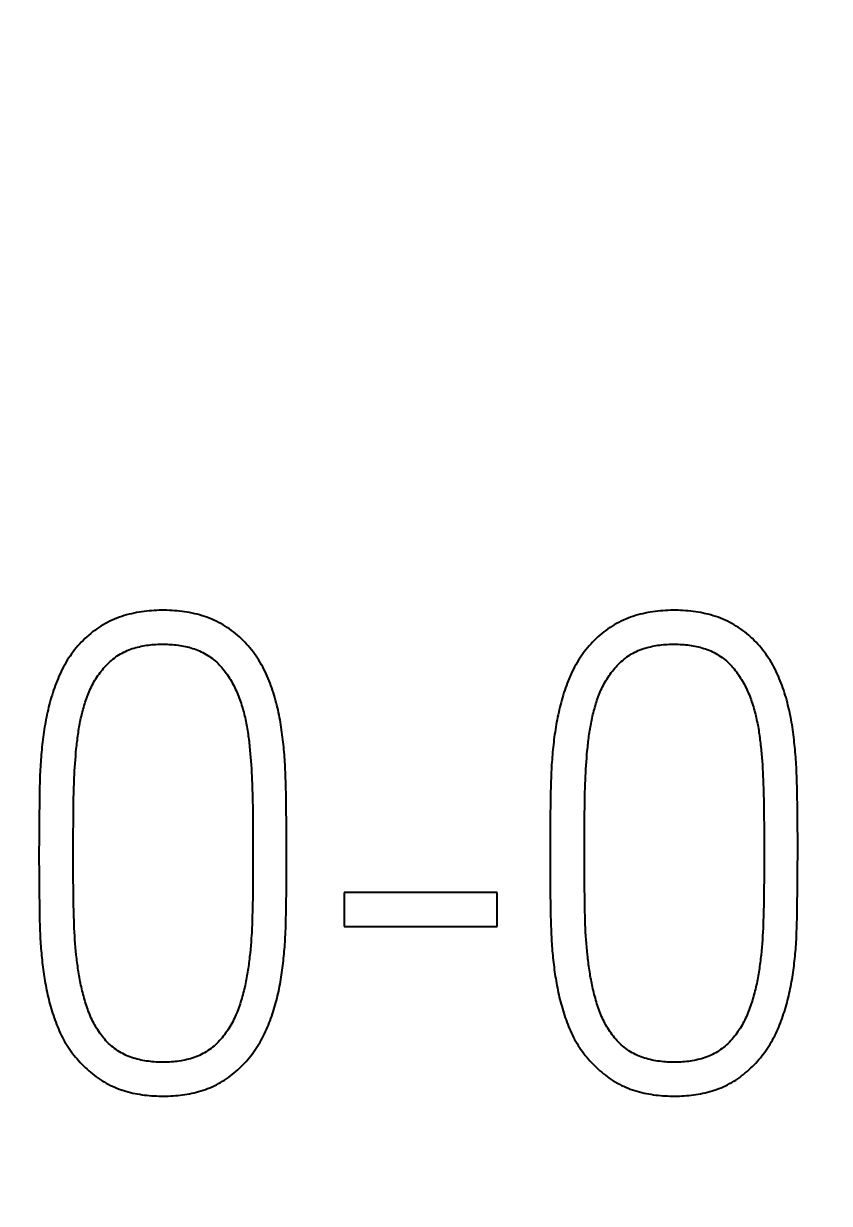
# Model space of a CAD drawing. Extents: x 0 to 420, y 0 to 297.
# Drawn here: x 139.579 to 142.266, y 174.192 to 178.126 of the extents above; entities that cross this region are included whole.
import ezdxf
from ezdxf.enums import TextEntityAlignment as Align

# ---------------------------------------------------------------- set-up
doc = ezdxf.new("R2010")
doc.units = 0
doc.header["$LTSCALE"] = 23.1
doc.layers.add('10100_DIM_FRONT', color=7, linetype='CONTINUOUS')
doc.layers.add('10500_FRONT_LABELING', color=7, linetype='CONTINUOUS')
doc.dimstyles.get("Standard").update_dxf_attribs({"dimtxt": 2.5, "dimasz": 2.5, "dimexe": 1.25, "dimexo": 0.625, "dimtad": 1, "dimcen": 2.5, "dimazin": 3, "dimtfac": 1, "dimtmove": 0, "dimatfit": 3})

# ---------------------------------------------------------------- blocks, each defined once
blk = doc.blocks.new('*D0')
at = {"layer": '10100_DIM_FRONT', "linetype": 'CONTINUOUS'}
for p, q in [((147.4005, 192.5601), (147.4005, 130.0621)), ((103.9005, 151.5111), (103.9005, 130.0621)), ((103.9005, 132.0621), (125.6505, 132.0621)), ((147.4005, 132.0621), (125.6505, 132.0621))]:
    blk.add_line(p, q, dxfattribs=at)
for points in [[(107.4005, 132.5621), (103.9005, 132.0621), (107.4005, 131.5621)], [(143.9005, 131.5621), (147.4005, 132.0621), (143.9005, 132.5621)]]:
    blk.add_solid(points, dxfattribs=at)
blk.add_text('43,5', height=3.5, dxfattribs=at).set_placement((121.6172, 132.9371), (131.3672, 132.9371), align=Align.FIT)
blk = doc.blocks.new('*D1')
at = {"layer": '10100_DIM_FRONT', "linetype": 'CONTINUOUS'}
for p, q in [((111.900486, 192.560113), (111.900486, 137.865388)), ((147.400486, 192.560113), (147.400486, 137.865388)), ((111.900486, 139.865388), (129.650486, 139.865388)), ((147.400486, 139.865388), (129.650486, 139.865388))]:
    blk.add_line(p, q, dxfattribs=at)
for points in [[(115.400486, 140.365388), (111.900486, 139.865388), (115.400486, 139.365388)], [(143.900486, 139.365388), (147.400486, 139.865388), (143.900486, 140.365388)]]:
    blk.add_solid(points, dxfattribs=at)
blk.add_text('35,5', height=3.5, dxfattribs=at).set_placement((125.819828, 140.740388), (135.319828, 140.740388), align=Align.FIT)

msp = doc.modelspace()

# ---------------------------------------------------------------- linework, layer by layer
at = {"layer": '10500_FRONT_LABELING', "color": 7, "linetype": 'CONTINUOUS'}
for p, q in [((139.7518, 175.6712), (139.7528, 175.6834)), ((139.7528, 175.6834), (139.7538, 175.6956)), ((140.3329, 175.7153), (140.3341, 175.7031)), ((140.3341, 175.7031), (140.3352, 175.6908)), ((140.3352, 175.6908), (140.3362, 175.6786)), ((141.4568, 175.6773), (141.4578, 175.6895)), ((141.4578, 175.6895), (141.4589, 175.7017)), ((142.0374, 175.7153), (142.0386, 175.7031)), ((142.0386, 175.7031), (142.0397, 175.6908)), ((142.0397, 175.6908), (142.0408, 175.6786)), ((139.7493, 175.6345), (139.7501, 175.6467)), ((139.7501, 175.6467), (139.7509, 175.6589)), ((139.7509, 175.6589), (139.7518, 175.6712)), ((140.3362, 175.6786), (140.3372, 175.6664)), ((140.3372, 175.6664), (140.3381, 175.6541)), ((140.3381, 175.6541), (140.3389, 175.6419)), ((141.4542, 175.6406), (141.455, 175.6528)), ((141.455, 175.6528), (141.4558, 175.665)), ((141.4558, 175.665), (141.4568, 175.6773)), ((142.0408, 175.6786), (142.0417, 175.6664)), ((142.0417, 175.6664), (142.0426, 175.6541)), ((142.0426, 175.6541), (142.0434, 175.6419)), ((139.7481, 175.61), (139.7487, 175.6222)), ((139.7487, 175.6222), (139.7493, 175.6345)), ((140.3389, 175.6419), (140.3396, 175.6296)), ((140.3396, 175.6296), (140.3402, 175.6173)), ((140.3402, 175.6173), (140.3407, 175.605)), ((140.3407, 175.605), (140.3411, 175.5927)), ((140.4529, 175.6136), (140.4523, 175.6303)), ((140.4535, 175.5969), (140.4529, 175.6136)), ((141.4519, 175.5916), (141.4524, 175.6039)), ((141.4524, 175.6039), (141.4529, 175.6161)), ((141.4529, 175.6161), (141.4535, 175.6284)), ((141.4535, 175.6284), (141.4542, 175.6406)), ((142.0434, 175.6419), (142.0441, 175.6296)), ((142.0441, 175.6296), (142.0447, 175.6173)), ((142.0447, 175.6173), (142.0452, 175.605)), ((142.0452, 175.605), (142.0457, 175.5927)), ((142.1575, 175.6136), (142.1568, 175.6303)), ((142.158, 175.5969), (142.1575, 175.6136)), ((139.6325, 175.5804), (139.6321, 175.5637)), ((139.6329, 175.5972), (139.6325, 175.5804)), ((139.7465, 175.561), (139.747, 175.5794)), ((139.747, 175.5794), (139.7474, 175.5916)), ((140.3411, 175.5927), (140.3417, 175.5743)), ((140.3417, 175.5743), (140.3422, 175.5558)), ((140.4539, 175.5802), (140.4535, 175.5969)), ((140.4544, 175.5552), (140.4539, 175.5802)), ((141.337, 175.5804), (141.3366, 175.5637)), ((141.3374, 175.5972), (141.337, 175.5804)), ((141.4511, 175.561), (141.4516, 175.5794)), ((141.4516, 175.5794), (141.4519, 175.5916)), ((142.0457, 175.5927), (142.0462, 175.5743)), ((142.0462, 175.5743), (142.0467, 175.5558)), ((142.1584, 175.5802), (142.158, 175.5969)), ((142.1589, 175.5552), (142.1584, 175.5802)), ((139.6317, 175.5386), (139.6309, 175.4716)), ((139.6321, 175.5637), (139.6317, 175.5386)), ((139.7457, 175.5182), (139.7461, 175.5427)), ((139.7461, 175.5427), (139.7465, 175.561)), ((140.3422, 175.5558), (140.3426, 175.5373)), ((140.3426, 175.5373), (140.343, 175.5127)), ((140.455, 175.5133), (140.4544, 175.5552)), ((141.3362, 175.5386), (141.3355, 175.4716)), ((141.3366, 175.5637), (141.3362, 175.5386)), ((141.4502, 175.5182), (141.4507, 175.5427)), ((141.4507, 175.5427), (141.4511, 175.561)), ((142.0467, 175.5558), (142.0471, 175.5373)), ((142.0471, 175.5373), (142.0475, 175.5127)), ((142.1595, 175.5133), (142.1589, 175.5552)), ((139.745, 175.4569), (139.7453, 175.4875)), ((139.7453, 175.4875), (139.7457, 175.5182)), ((140.343, 175.5127), (140.3434, 175.4819)), ((140.4556, 175.4548), (140.455, 175.5133)), ((141.4495, 175.4569), (141.4498, 175.4875)), ((141.4498, 175.4875), (141.4502, 175.5182)), ((142.0475, 175.5127), (142.0479, 175.4819)), ((142.1601, 175.4548), (142.1595, 175.5133)), ((139.6309, 175.4716), (139.6306, 175.4214)), ((139.7448, 175.4324), (139.745, 175.4569)), ((140.3434, 175.4819), (140.3437, 175.4511)), ((140.3437, 175.4511), (140.3439, 175.4265)), ((140.4558, 175.4046), (140.4556, 175.4548)), ((141.3355, 175.4716), (141.3351, 175.4214)), ((141.4493, 175.4324), (141.4495, 175.4569)), ((142.0479, 175.4819), (142.0482, 175.4511)), ((142.0482, 175.4511), (142.0484, 175.4265)), ((142.1604, 175.4046), (142.1601, 175.4548)), ((139.6306, 175.4214), (139.6305, 175.3467)), ((139.7446, 175.4017), (139.7448, 175.4324)), ((140.3439, 175.4265), (140.344, 175.3957)), ((141.3351, 175.4214), (141.335, 175.3467)), ((141.4491, 175.4017), (141.4493, 175.4324)), ((142.0484, 175.4265), (142.0485, 175.3957)), ((139.7446, 175.3711), (139.7446, 175.4017)), ((139.7446, 175.3211), (139.7446, 175.3711)), ((140.344, 175.3957), (140.3441, 175.3467)), ((140.4559, 175.3711), (140.4558, 175.4046)), ((140.4558, 175.2995), (140.4559, 175.3711)), ((141.4491, 175.3711), (141.4491, 175.4017)), ((141.4491, 175.3211), (141.4491, 175.3711)), ((142.0485, 175.3957), (142.0486, 175.3467)), ((142.1603, 175.2995), (142.1604, 175.3711)), ((142.1604, 175.3711), (142.1604, 175.4046)), ((139.6305, 175.3467), (139.6306, 175.292)), ((140.3441, 175.3467), (140.344, 175.3211)), ((141.335, 175.3467), (141.3351, 175.292)), ((142.0486, 175.3467), (142.0485, 175.3211)), ((139.6306, 175.292), (139.631, 175.2373)), ((139.7447, 175.2955), (139.7446, 175.3211)), ((139.7449, 175.2698), (139.7447, 175.2955)), ((140.3439, 175.2954), (140.3437, 175.2698)), ((140.344, 175.3211), (140.3439, 175.2954)), ((140.4554, 175.2445), (140.4558, 175.2995)), ((141.3351, 175.292), (141.3355, 175.2373)), ((141.4492, 175.2955), (141.4491, 175.3211)), ((141.4494, 175.2698), (141.4492, 175.2955)), ((142.0484, 175.2954), (142.0482, 175.2698)), ((142.0485, 175.3211), (142.0484, 175.2954)), ((142.1599, 175.2445), (142.1603, 175.2995)), ((139.7452, 175.2442), (139.7449, 175.2698)), ((140.3437, 175.2698), (140.3435, 175.2442)), ((141.4497, 175.2442), (141.4494, 175.2698)), ((142.0482, 175.2698), (142.048, 175.2442)), ((139.631, 175.2373), (139.6318, 175.1748)), ((139.7456, 175.2122), (139.7452, 175.2442)), ((139.746, 175.1866), (139.7456, 175.2122)), ((140.343, 175.2121), (140.3426, 175.1865)), ((140.3435, 175.2442), (140.343, 175.2121)), ((140.4547, 175.1817), (140.4554, 175.2445)), ((140.6483, 175.2291), (140.6483, 175.1159)), ((141.1583, 175.2291), (140.6483, 175.2291)), ((141.1583, 175.1159), (141.1583, 175.2291)), ((141.3355, 175.2373), (141.3363, 175.1748)), ((141.4501, 175.2122), (141.4497, 175.2442)), ((141.4505, 175.1866), (141.4501, 175.2122)), ((142.0475, 175.2121), (142.0471, 175.1865)), ((142.048, 175.2442), (142.0475, 175.2121)), ((142.1592, 175.1817), (142.1599, 175.2445)), ((139.6318, 175.1748), (139.6322, 175.1514)), ((139.7464, 175.1674), (139.746, 175.1866)), ((140.3426, 175.1865), (140.3422, 175.1673)), ((140.4543, 175.1581), (140.4547, 175.1817)), ((141.3363, 175.1748), (141.3367, 175.1514)), ((141.4509, 175.1674), (141.4505, 175.1866)), ((142.0471, 175.1865), (142.0467, 175.1673)), ((142.1588, 175.1581), (142.1592, 175.1817)), ((139.6322, 175.1514), (139.6325, 175.1358)), ((139.6325, 175.1358), (139.633, 175.1202)), ((139.7469, 175.1482), (139.7464, 175.1674)), ((139.7473, 175.1354), (139.7469, 175.1482)), ((139.7478, 175.1226), (139.7473, 175.1354)), ((140.3413, 175.1352), (140.3409, 175.1224)), ((140.3417, 175.148), (140.3413, 175.1352)), ((140.3422, 175.1673), (140.3417, 175.148)), ((140.4536, 175.1267), (140.454, 175.1424)), ((140.454, 175.1424), (140.4543, 175.1581)), ((141.3367, 175.1514), (141.337, 175.1358)), ((141.337, 175.1358), (141.3375, 175.1202)), ((141.4514, 175.1482), (141.4509, 175.1674)), ((141.4518, 175.1354), (141.4514, 175.1482)), ((141.4523, 175.1226), (141.4518, 175.1354)), ((142.0458, 175.1352), (142.0454, 175.1224)), ((142.0462, 175.148), (142.0458, 175.1352)), ((142.0467, 175.1673), (142.0462, 175.148)), ((142.1581, 175.1267), (142.1585, 175.1424)), ((142.1585, 175.1424), (142.1588, 175.1581)), ((139.633, 175.1202), (139.6335, 175.1046)), ((139.6335, 175.1046), (139.6341, 175.089)), ((139.7483, 175.1098), (139.7478, 175.1226)), ((139.7489, 175.097), (139.7483, 175.1098)), ((139.7497, 175.0843), (139.7489, 175.097)), ((140.3403, 175.1096), (140.3397, 175.0968)), ((140.3409, 175.1224), (140.3403, 175.1096)), ((140.4531, 175.111), (140.4536, 175.1267)), ((140.6483, 175.1159), (141.1583, 175.1159)), ((141.3375, 175.1202), (141.338, 175.1046)), ((141.338, 175.1046), (141.3387, 175.089)), ((141.4528, 175.1098), (141.4523, 175.1226)), ((141.4534, 175.097), (141.4528, 175.1098)), ((141.4542, 175.0843), (141.4534, 175.097)), ((142.0442, 175.0968), (142.0434, 175.084)), ((142.0448, 175.1096), (142.0442, 175.0968)), ((142.0454, 175.1224), (142.0448, 175.1096)), ((142.1576, 175.111), (142.1581, 175.1267)), ((139.7505, 175.0715), (139.7497, 175.0843)), ((139.7515, 175.0588), (139.7505, 175.0715)), ((139.7526, 175.0461), (139.7515, 175.0588)), ((140.3376, 175.0649), (140.3366, 175.0521)), ((140.3385, 175.0777), (140.3376, 175.0649)), ((141.455, 175.0715), (141.4542, 175.0843)), ((141.456, 175.0588), (141.455, 175.0715)), ((141.4571, 175.0461), (141.456, 175.0588)), ((142.0416, 175.0585), (142.0405, 175.0458)), ((142.0426, 175.0713), (142.0416, 175.0585)), ((142.0434, 175.084), (142.0426, 175.0713)), ((139.7537, 175.0334), (139.7526, 175.0461)), ((139.755, 175.0207), (139.7537, 175.0334)), ((140.3366, 175.0521), (140.3355, 175.0394)), ((141.4582, 175.0334), (141.4571, 175.0461)), ((141.4595, 175.0207), (141.4582, 175.0334)), ((142.0405, 175.0458), (142.0394, 175.033))]:
    msp.add_line(p, q, dxfattribs=at)
for points in [[(140.4523, 175.6303), (140.4519, 175.6387), (140.4515, 175.647), (140.451, 175.6553), (140.4505, 175.6637), (140.4499, 175.672), (140.4493, 175.6803), (140.4487, 175.6887), (140.448, 175.697), (140.4472, 175.7053), (140.4464, 175.7136), (140.4456, 175.7219), (140.4447, 175.7302), (140.4438, 175.7385), (140.4428, 175.7468), (140.4418, 175.7551), (140.4407, 175.7634), (140.4395, 175.7717), (140.4383, 175.7799), (140.437, 175.7882), (140.4356, 175.7965), (140.4342, 175.8047), (140.4326, 175.813), (140.431, 175.8212), (140.4293, 175.8295), (140.4275, 175.8377), (140.4256, 175.8459), (140.4236, 175.8541), (140.4215, 175.8623), (140.4193, 175.8706), (140.417, 175.8787), (140.4146, 175.8869), (140.412, 175.895), (140.4094, 175.9031), (140.4067, 175.9112), (140.4039, 175.9192), (140.4009, 175.9271), (140.3979, 175.935), (140.3947, 175.9429), (140.3914, 175.9507), (140.3879, 175.9584), (140.3843, 175.9661), (140.3805, 175.9737), (140.3766, 175.9812), (140.3724, 175.9886), (140.3682, 175.996), (140.3637, 176.0033), (140.359, 176.0105), (140.3543, 176.0175), (140.3493, 176.0245), (140.3443, 176.0313), (140.3391, 176.038), (140.3338, 176.0445), (140.3283, 176.051), (140.3227, 176.0573), (140.317, 176.0635), (140.3111, 176.0695), (140.3051, 176.0754), (140.2989, 176.0812), (140.2925, 176.0868), (140.286, 176.0923), (140.2793, 176.0977), (140.2725, 176.1028), (140.2655, 176.1078), (140.2585, 176.1126), (140.2513, 176.1172), (140.2441, 176.1216), (140.2367, 176.1258), (140.2292, 176.1297), (140.2217, 176.1335), (140.214, 176.137), (140.2063, 176.1404), (140.1984, 176.1436), (140.1905, 176.1465), (140.1825, 176.1493), (140.1743, 176.1519), (140.1661, 176.1543), (140.1579, 176.1566), (140.1496, 176.1586), (140.1412, 176.1605), (140.1329, 176.1621), (140.1245, 176.1636), (140.1162, 176.1649), (140.1078, 176.1661), (140.0994, 176.1671), (140.091, 176.1679), (140.0825, 176.1686), (140.0741, 176.1692), (140.0656, 176.1696), (140.0572, 176.1698), (140.0487, 176.17), (140.0402, 176.17), (140.0317, 176.1698), (140.0232, 176.1696), (140.0146, 176.1692), (140.0061, 176.1686), (139.9976, 176.1679), (139.9892, 176.1671), (139.9807, 176.1661), (139.9723, 176.1649), (139.964, 176.1636), (139.9556, 176.1621), (139.9473, 176.1604), (139.9391, 176.1586), (139.9309, 176.1566), (139.9227, 176.1544), (139.9146, 176.152), (139.9065, 176.1494), (139.8984, 176.1466), (139.8904, 176.1436), (139.8825, 176.1404), (139.8746, 176.137), (139.8669, 176.1335), (139.8593, 176.1297), (139.8518, 176.1257), (139.8445, 176.1215), (139.8372, 176.1172), (139.8301, 176.1126), (139.8231, 176.1079), (139.8162, 176.1029), (139.8094, 176.0978), (139.8028, 176.0925), (139.7963, 176.087), (139.7898, 176.0813), (139.7836, 176.0755), (139.7775, 176.0695), (139.7716, 176.0634), (139.7658, 176.0572), (139.7602, 176.0509), (139.7547, 176.0444), (139.7494, 176.0378), (139.7442, 176.0311), (139.7391, 176.0243), (139.7342, 176.0173), (139.7294, 176.0103), (139.7248, 176.0031), (139.7203, 175.9958), (139.7161, 175.9885), (139.712, 175.981), (139.708, 175.9735), (139.7043, 175.9659), (139.7007, 175.9583), (139.6972, 175.9506), (139.6939, 175.9429), (139.6907, 175.9351), (139.6877, 175.9272), (139.6847, 175.9193), (139.6819, 175.9114), (139.6792, 175.9034), (139.6766, 175.8954), (139.674, 175.8873), (139.6716, 175.8792), (139.6692, 175.8711), (139.667, 175.8629), (139.6648, 175.8547), (139.6627, 175.8465), (139.6607, 175.8383), (139.6588, 175.83), (139.657, 175.8218), (139.6553, 175.8135), (139.6537, 175.8052), (139.6522, 175.797), (139.6507, 175.7887), (139.6493, 175.7804), (139.648, 175.7721), (139.6467, 175.7638), (139.6455, 175.7555), (139.6444, 175.7472), (139.6433, 175.7389)], [(142.1568, 175.6303), (142.1564, 175.6387), (142.156, 175.647), (142.1555, 175.6553), (142.155, 175.6637), (142.1544, 175.672), (142.1538, 175.6803), (142.1532, 175.6887), (142.1525, 175.697), (142.1518, 175.7053), (142.151, 175.7136), (142.1501, 175.7219), (142.1492, 175.7302), (142.1483, 175.7385), (142.1473, 175.7468), (142.1463, 175.7551), (142.1452, 175.7634), (142.144, 175.7717), (142.1428, 175.7799), (142.1415, 175.7882), (142.1401, 175.7965), (142.1387, 175.8047), (142.1371, 175.813), (142.1355, 175.8212), (142.1338, 175.8295), (142.132, 175.8377), (142.1301, 175.8459), (142.1281, 175.8541), (142.126, 175.8623), (142.1238, 175.8706), (142.1215, 175.8787), (142.1191, 175.8869), (142.1166, 175.895), (142.1139, 175.9031), (142.1112, 175.9112), (142.1084, 175.9192), (142.1055, 175.9271), (142.1024, 175.935), (142.0992, 175.9429), (142.0959, 175.9507), (142.0924, 175.9584), (142.0888, 175.9661), (142.085, 175.9737), (142.0811, 175.9812), (142.077, 175.9886), (142.0727, 175.996), (142.0682, 176.0033), (142.0636, 176.0105), (142.0588, 176.0175), (142.0539, 176.0245), (142.0488, 176.0313), (142.0436, 176.038), (142.0383, 176.0445), (142.0328, 176.051), (142.0272, 176.0573), (142.0215, 176.0635), (142.0156, 176.0695), (142.0096, 176.0754), (142.0034, 176.0812), (141.997, 176.0868), (141.9905, 176.0923), (141.9838, 176.0977), (141.977, 176.1028), (141.97, 176.1078), (141.963, 176.1126), (141.9558, 176.1172), (141.9486, 176.1216), (141.9412, 176.1258), (141.9337, 176.1297), (141.9262, 176.1335), (141.9185, 176.137), (141.9108, 176.1404), (141.9029, 176.1436), (141.895, 176.1465), (141.887, 176.1493), (141.8789, 176.1519), (141.8706, 176.1543), (141.8624, 176.1566), (141.8541, 176.1586), (141.8457, 176.1605), (141.8374, 176.1621), (141.8291, 176.1636), (141.8207, 176.1649), (141.8123, 176.1661), (141.8039, 176.1671), (141.7955, 176.1679), (141.7871, 176.1686), (141.7786, 176.1692), (141.7701, 176.1696), (141.7617, 176.1698), (141.7532, 176.17), (141.7447, 176.17), (141.7362, 176.1698), (141.7277, 176.1696), (141.7191, 176.1692), (141.7106, 176.1686), (141.7021, 176.1679), (141.6937, 176.1671), (141.6852, 176.1661), (141.6768, 176.1649), (141.6685, 176.1636), (141.6602, 176.1621), (141.6519, 176.1604), (141.6436, 176.1586), (141.6354, 176.1566), (141.6272, 176.1544), (141.6191, 176.152), (141.611, 176.1494), (141.6029, 176.1466), (141.5949, 176.1436), (141.587, 176.1404), (141.5791, 176.137), (141.5714, 176.1335), (141.5638, 176.1297), (141.5563, 176.1257), (141.549, 176.1215), (141.5417, 176.1172), (141.5346, 176.1126), (141.5276, 176.1079), (141.5207, 176.1029), (141.514, 176.0978), (141.5073, 176.0925), (141.5008, 176.087), (141.4944, 176.0813), (141.4881, 176.0755), (141.482, 176.0695), (141.4761, 176.0634), (141.4703, 176.0572), (141.4647, 176.0509), (141.4592, 176.0444), (141.4539, 176.0378), (141.4487, 176.0311), (141.4436, 176.0243), (141.4387, 176.0173), (141.4339, 176.0103), (141.4293, 176.0031), (141.4249, 175.9958), (141.4206, 175.9885), (141.4165, 175.981), (141.4126, 175.9735), (141.4088, 175.9659), (141.4052, 175.9583), (141.4017, 175.9506), (141.3984, 175.9429), (141.3952, 175.9351), (141.3922, 175.9272), (141.3892, 175.9193), (141.3864, 175.9114), (141.3837, 175.9034), (141.3811, 175.8954), (141.3785, 175.8873), (141.3761, 175.8792), (141.3738, 175.8711), (141.3715, 175.8629), (141.3693, 175.8547), (141.3672, 175.8465), (141.3653, 175.8383), (141.3634, 175.83), (141.3616, 175.8218), (141.3598, 175.8135), (141.3582, 175.8052), (141.3567, 175.797), (141.3552, 175.7887), (141.3538, 175.7804), (141.3525, 175.7721), (141.3512, 175.7638), (141.35, 175.7555), (141.3489, 175.7472), (141.3478, 175.7389)], [(139.7538, 175.6956), (139.755, 175.7078), (139.7556, 175.7139), (139.7563, 175.72), (139.7569, 175.7261), (139.7577, 175.7322), (139.7584, 175.7383), (139.7592, 175.7444), (139.76, 175.7505), (139.7608, 175.7566), (139.7617, 175.7627), (139.7626, 175.7687), (139.7636, 175.7748), (139.7646, 175.7808), (139.7657, 175.7868), (139.7668, 175.7928), (139.768, 175.7988), (139.7693, 175.8048), (139.7705, 175.8107), (139.7719, 175.8167), (139.7733, 175.8226), (139.7748, 175.8285), (139.7763, 175.8344), (139.7779, 175.8403), (139.7795, 175.8461), (139.7812, 175.852), (139.783, 175.8578), (139.7848, 175.8636), (139.7867, 175.8694), (139.7887, 175.8752), (139.7908, 175.8809), (139.7929, 175.8866), (139.7952, 175.8923), (139.7975, 175.898), (139.8, 175.9036), (139.8025, 175.9092), (139.8052, 175.9148), (139.808, 175.9203), (139.8109, 175.9258), (139.8139, 175.9312), (139.8171, 175.9366), (139.8203, 175.9419), (139.8237, 175.947), (139.8271, 175.9522), (139.8307, 175.9572), (139.8343, 175.9622), (139.8381, 175.967), (139.842, 175.9719), (139.846, 175.9766), (139.8501, 175.9812), (139.8543, 175.9858), (139.8586, 175.9902), (139.8631, 175.9946), (139.8676, 175.9988), (139.8722, 176.0029), (139.877, 176.0068), (139.8818, 176.0106), (139.8867, 176.0142), (139.8917, 176.0177), (139.8969, 176.0211), (139.9021, 176.0243), (139.9075, 176.0273), (139.9129, 176.0302), (139.9185, 176.0329), (139.9242, 176.0354), (139.93, 176.0378), (139.9358, 176.04), (139.9417, 176.042), (139.9476, 176.0439), (139.9535, 176.0456), (139.9595, 176.0472), (139.9655, 176.0486), (139.9715, 176.0499), (139.9776, 176.0511), (139.9836, 176.0522), (139.9898, 176.0531), (139.9959, 176.0539), (140.0021, 176.0547), (140.0083, 176.0553), (140.0145, 176.0558), (140.0206, 176.0562), (140.0268, 176.0565), (140.033, 176.0567), (140.0392, 176.0568), (140.0453, 176.0568), (140.0515, 176.0568), (140.0577, 176.0566), (140.0638, 176.0564), (140.0699, 176.056), (140.0761, 176.0556), (140.0822, 176.055), (140.0883, 176.0544), (140.0944, 176.0536), (140.1005, 176.0528), (140.1065, 176.0518), (140.1126, 176.0506), (140.1187, 176.0494), (140.1247, 176.048), (140.1308, 176.0465), (140.1368, 176.0448), (140.1428, 176.043), (140.1487, 176.041), (140.1545, 176.0389), (140.1603, 176.0366), (140.166, 176.0342), (140.1716, 176.0316), (140.1772, 176.0289), (140.1827, 176.026), (140.1881, 176.0229), (140.1934, 176.0197), (140.1986, 176.0163), (140.2038, 176.0127), (140.2088, 176.009), (140.2137, 176.0051), (140.2184, 176.0011), (140.223, 175.997), (140.2275, 175.9927), (140.2318, 175.9883), (140.236, 175.9837), (140.24, 175.979), (140.244, 175.9742), (140.2478, 175.9693), (140.2516, 175.9644), (140.2552, 175.9593), (140.2588, 175.9542), (140.2622, 175.949), (140.2656, 175.9438), (140.2689, 175.9386), (140.272, 175.9332), (140.2751, 175.9279), (140.278, 175.9224), (140.2809, 175.917), (140.2836, 175.9115), (140.2863, 175.9059), (140.2888, 175.9003), (140.2913, 175.8946), (140.2937, 175.8889), (140.2959, 175.8831), (140.2982, 175.8773), (140.3003, 175.8715), (140.3023, 175.8656), (140.3043, 175.8597), (140.3062, 175.8538), (140.308, 175.8479), (140.3098, 175.8419), (140.3115, 175.836)], [(141.4589, 175.7017), (141.4601, 175.7139), (141.4608, 175.72), (141.4615, 175.7261), (141.4622, 175.7322), (141.4629, 175.7383), (141.4637, 175.7444), (141.4645, 175.7505), (141.4653, 175.7566), (141.4662, 175.7627), (141.4672, 175.7687), (141.4681, 175.7748), (141.4692, 175.7808), (141.4702, 175.7868), (141.4714, 175.7928), (141.4725, 175.7988), (141.4738, 175.8048), (141.4751, 175.8107), (141.4764, 175.8167), (141.4778, 175.8226), (141.4793, 175.8285), (141.4808, 175.8344), (141.4824, 175.8403), (141.484, 175.8461), (141.4857, 175.852), (141.4875, 175.8578), (141.4893, 175.8636), (141.4912, 175.8694), (141.4932, 175.8752), (141.4953, 175.8809), (141.4974, 175.8866), (141.4997, 175.8923), (141.502, 175.898), (141.5045, 175.9036), (141.507, 175.9092), (141.5097, 175.9148), (141.5125, 175.9203), (141.5154, 175.9258), (141.5185, 175.9312), (141.5216, 175.9366), (141.5248, 175.9419), (141.5282, 175.947), (141.5316, 175.9522), (141.5352, 175.9572), (141.5389, 175.9622), (141.5426, 175.967), (141.5465, 175.9719), (141.5505, 175.9766), (141.5546, 175.9812), (141.5588, 175.9858), (141.5632, 175.9902), (141.5676, 175.9946), (141.5721, 175.9988), (141.5768, 176.0029), (141.5815, 176.0068), (141.5863, 176.0106), (141.5912, 176.0142), (141.5963, 176.0177), (141.6014, 176.0211), (141.6066, 176.0243), (141.612, 176.0273), (141.6175, 176.0302), (141.6231, 176.0329), (141.6288, 176.0354), (141.6345, 176.0378), (141.6404, 176.04), (141.6462, 176.042), (141.6521, 176.0439), (141.658, 176.0456), (141.664, 176.0472), (141.67, 176.0486), (141.676, 176.0499), (141.6821, 176.0511), (141.6882, 176.0522), (141.6943, 176.0531), (141.7004, 176.0539), (141.7066, 176.0547), (141.7128, 176.0553), (141.719, 176.0558), (141.7252, 176.0562), (141.7313, 176.0565), (141.7375, 176.0567), (141.7437, 176.0568), (141.7499, 176.0568), (141.756, 176.0568), (141.7622, 176.0566), (141.7683, 176.0564), (141.7744, 176.056), (141.7806, 176.0556), (141.7867, 176.055), (141.7928, 176.0544), (141.7989, 176.0536), (141.805, 176.0528), (141.8111, 176.0518), (141.8171, 176.0506), (141.8232, 176.0494), (141.8292, 176.048), (141.8353, 176.0465), (141.8413, 176.0448), (141.8473, 176.043), (141.8532, 176.041), (141.859, 176.0389), (141.8648, 176.0366), (141.8705, 176.0342), (141.8762, 176.0316), (141.8817, 176.0289), (141.8872, 176.026), (141.8926, 176.0229), (141.8979, 176.0197), (141.9032, 176.0163), (141.9083, 176.0127), (141.9133, 176.009), (141.9182, 176.0051), (141.9229, 176.0011), (141.9275, 175.997), (141.932, 175.9927), (141.9363, 175.9883), (141.9405, 175.9837), (141.9446, 175.979), (141.9485, 175.9742), (141.9523, 175.9693), (141.9561, 175.9644), (141.9597, 175.9593), (141.9633, 175.9542), (141.9668, 175.949), (141.9701, 175.9438), (141.9734, 175.9386), (141.9765, 175.9332), (141.9796, 175.9279), (141.9825, 175.9224), (141.9854, 175.917), (141.9881, 175.9115), (141.9908, 175.9059), (141.9933, 175.9003), (141.9958, 175.8946), (141.9982, 175.8889), (142.0005, 175.8831), (142.0027, 175.8773), (142.0048, 175.8715), (142.0069, 175.8656), (142.0088, 175.8597), (142.0107, 175.8538), (142.0126, 175.8479), (142.0143, 175.8419), (142.016, 175.836)], [(140.3115, 175.836), (140.3131, 175.83), (140.3146, 175.8241), (140.3161, 175.8181), (140.3175, 175.8121), (140.3189, 175.8061), (140.3202, 175.8001), (140.3214, 175.7941), (140.3226, 175.788), (140.3237, 175.782), (140.3247, 175.776), (140.3257, 175.7699), (140.3267, 175.7639), (140.3276, 175.7578), (140.3285, 175.7518), (140.3293, 175.7457), (140.3301, 175.7396), (140.3308, 175.7335), (140.3315, 175.7274), (140.3322, 175.7214), (140.3329, 175.7153)], [(142.016, 175.836), (142.0176, 175.83), (142.0192, 175.8241), (142.0206, 175.8181), (142.0221, 175.8121), (142.0234, 175.8061), (142.0247, 175.8001), (142.0259, 175.7941), (142.0271, 175.788), (142.0282, 175.782), (142.0293, 175.776), (142.0303, 175.7699), (142.0312, 175.7639), (142.0321, 175.7578), (142.033, 175.7518), (142.0338, 175.7457), (142.0346, 175.7396), (142.0353, 175.7335), (142.036, 175.7274), (142.0367, 175.7214), (142.0374, 175.7153)], [(139.6433, 175.7389), (139.6423, 175.7306), (139.6413, 175.7223), (139.6404, 175.714), (139.6396, 175.7057), (139.6388, 175.6973), (139.638, 175.689), (139.6373, 175.6807), (139.6367, 175.6723), (139.6361, 175.664), (139.6355, 175.6557), (139.635, 175.6473), (139.6346, 175.639), (139.6342, 175.6306), (139.6338, 175.6223), (139.6335, 175.6139), (139.6329, 175.5972)], [(141.3478, 175.7389), (141.3468, 175.7306), (141.3458, 175.7223), (141.3449, 175.714), (141.3441, 175.7057), (141.3433, 175.6973), (141.3425, 175.689), (141.3418, 175.6807), (141.3412, 175.6723), (141.3406, 175.664), (141.34, 175.6557), (141.3395, 175.6473), (141.3391, 175.639), (141.3387, 175.6306), (141.3383, 175.6223), (141.338, 175.6139), (141.3374, 175.5972)], [(139.7474, 175.5916), (139.7479, 175.6039), (139.7481, 175.61)], [(140.3397, 175.0968), (140.3389, 175.084), (140.3385, 175.0777)], [(140.4244, 174.877), (140.4262, 174.8847), (140.428, 174.8924), (140.4297, 174.9002), (140.4313, 174.9079), (140.4328, 174.9157), (140.4343, 174.9235), (140.4357, 174.9312), (140.437, 174.939), (140.4383, 174.9468), (140.4394, 174.9546), (140.4406, 174.9624), (140.4417, 174.9702), (140.4427, 174.978), (140.4437, 174.9858), (140.4446, 174.9936), (140.4455, 175.0014), (140.4463, 175.0092), (140.4471, 175.017), (140.4478, 175.0248), (140.4485, 175.0327), (140.4492, 175.0405), (140.4498, 175.0483), (140.4504, 175.0561), (140.4509, 175.064), (140.4513, 175.0718), (140.4518, 175.0796), (140.4522, 175.0875), (140.4525, 175.0953), (140.4531, 175.111)], [(142.1289, 174.877), (142.1307, 174.8847), (142.1325, 174.8924), (142.1342, 174.9002), (142.1358, 174.9079), (142.1373, 174.9157), (142.1388, 174.9235), (142.1402, 174.9312), (142.1415, 174.939), (142.1428, 174.9468), (142.144, 174.9546), (142.1451, 174.9624), (142.1462, 174.9702), (142.1472, 174.978), (142.1482, 174.9858), (142.1491, 174.9936), (142.15, 175.0014), (142.1508, 175.0092), (142.1516, 175.017), (142.1524, 175.0248), (142.1531, 175.0327), (142.1537, 175.0405), (142.1543, 175.0483), (142.1549, 175.0561), (142.1554, 175.064), (142.1559, 175.0718), (142.1563, 175.0796), (142.1567, 175.0875), (142.157, 175.0953), (142.1576, 175.111)], [(139.6341, 175.089), (139.6345, 175.0812), (139.6349, 175.0734), (139.6354, 175.0656), (139.6359, 175.0579), (139.6365, 175.0501), (139.637, 175.0423), (139.6377, 175.0346), (139.6384, 175.0268), (139.6391, 175.019), (139.6399, 175.0113), (139.6407, 175.0035), (139.6415, 174.9958), (139.6424, 174.988), (139.6434, 174.9803), (139.6444, 174.9726), (139.6455, 174.9648), (139.6466, 174.9571), (139.6477, 174.9494), (139.649, 174.9417), (139.6502, 174.934), (139.6516, 174.9263), (139.653, 174.9185), (139.6545, 174.9109), (139.656, 174.9032), (139.6576, 174.8955), (139.6593, 174.8878), (139.6611, 174.8801), (139.663, 174.8725), (139.6649, 174.8648), (139.667, 174.8571), (139.6691, 174.8495), (139.6713, 174.8419), (139.6736, 174.8342), (139.6759, 174.8267), (139.6784, 174.8191), (139.6809, 174.8116), (139.6835, 174.8041), (139.6862, 174.7966), (139.689, 174.7892), (139.6919, 174.7819), (139.695, 174.7746), (139.6981, 174.7674), (139.7014, 174.7602), (139.7049, 174.753), (139.7084, 174.746), (139.7121, 174.739), (139.716, 174.732), (139.7201, 174.7252), (139.7243, 174.7184), (139.7286, 174.7117), (139.7331, 174.7051), (139.7378, 174.6986), (139.7425, 174.6923), (139.7474, 174.686), (139.7524, 174.6799), (139.7575, 174.6739), (139.7628, 174.668), (139.7681, 174.6622), (139.7736, 174.6565), (139.7792, 174.651), (139.7849, 174.6455), (139.7907, 174.6401), (139.7965, 174.6348), (139.8025, 174.6296), (139.8087, 174.6246), (139.8149, 174.6196), (139.8213, 174.6148), (139.8278, 174.6101), (139.8344, 174.6056), (139.841, 174.6013), (139.8478, 174.5972), (139.8546, 174.5933), (139.8616, 174.5896), (139.8687, 174.586), (139.8758, 174.5827), (139.883, 174.5795), (139.8904, 174.5765), (139.8978, 174.5737), (139.9053, 174.5711), (139.9129, 174.5686), (139.9205, 174.5663), (139.9282, 174.5642), (139.9359, 174.5622), (139.9436, 174.5604), (139.9514, 174.5588), (139.9591, 174.5573), (139.9669, 174.556), (139.9747, 174.5548), (139.9826, 174.5537), (139.9904, 174.5528), (139.9982, 174.552), (140.0061, 174.5514), (140.014, 174.5509), (140.0219, 174.5505), (140.0298, 174.5502), (140.0377, 174.5501), (140.0457, 174.55), (140.0536, 174.5501), (140.0616, 174.5503), (140.0696, 174.5506), (140.0775, 174.5511), (140.0854, 174.5517), (140.0932, 174.5524), (140.1011, 174.5532), (140.1089, 174.5542), (140.1167, 174.5553), (140.1245, 174.5566), (140.1322, 174.558), (140.1399, 174.5596), (140.1475, 174.5613), (140.1552, 174.5632), (140.1627, 174.5652), (140.1703, 174.5674), (140.1778, 174.5698), (140.1853, 174.5724), (140.1928, 174.5751), (140.2002, 174.5781), (140.2075, 174.5812), (140.2148, 174.5845), (140.222, 174.588), (140.229, 174.5917), (140.2359, 174.5955), (140.2427, 174.5995), (140.2494, 174.6037), (140.256, 174.6081), (140.2625, 174.6126), (140.2688, 174.6173), (140.2751, 174.6222), (140.2812, 174.6272), (140.2873, 174.6323), (140.2932, 174.6376), (140.2991, 174.6431), (140.3048, 174.6486), (140.3104, 174.6543), (140.3158, 174.6601), (140.3212, 174.666), (140.3264, 174.6719), (140.3315, 174.678), (140.3364, 174.6842), (140.3413, 174.6904), (140.346, 174.6968), (140.3506, 174.7033), (140.3551, 174.7098), (140.3594, 174.7165), (140.3637, 174.7232), (140.3677, 174.7301), (140.3717, 174.737), (140.3755, 174.744), (140.3791, 174.751), (140.3827, 174.7581), (140.3861, 174.7653), (140.3893, 174.7725), (140.3925, 174.7797), (140.3955, 174.787), (140.3984, 174.7943), (140.4012, 174.8016), (140.4039, 174.809), (140.4065, 174.8164), (140.4091, 174.8239), (140.4115, 174.8314), (140.4138, 174.8389), (140.4161, 174.8465), (140.4183, 174.854), (140.4204, 174.8617), (140.4224, 174.8693), (140.4244, 174.877)], [(141.3387, 175.089), (141.339, 175.0812), (141.3395, 175.0734), (141.3399, 175.0656), (141.3404, 175.0579), (141.341, 175.0501), (141.3416, 175.0423), (141.3422, 175.0346), (141.3429, 175.0268), (141.3436, 175.019), (141.3444, 175.0113), (141.3452, 175.0035), (141.346, 174.9958), (141.347, 174.988), (141.3479, 174.9803), (141.3489, 174.9726), (141.35, 174.9648), (141.3511, 174.9571), (141.3522, 174.9494), (141.3535, 174.9417), (141.3547, 174.934), (141.3561, 174.9263), (141.3575, 174.9185), (141.359, 174.9109), (141.3605, 174.9032), (141.3622, 174.8955), (141.3639, 174.8878), (141.3656, 174.8801), (141.3675, 174.8725), (141.3694, 174.8648), (141.3715, 174.8571), (141.3736, 174.8495), (141.3758, 174.8419), (141.3781, 174.8342), (141.3804, 174.8267), (141.3829, 174.8191), (141.3854, 174.8116), (141.388, 174.8041), (141.3907, 174.7966), (141.3935, 174.7892), (141.3965, 174.7819), (141.3995, 174.7746), (141.4027, 174.7674), (141.4059, 174.7602), (141.4094, 174.753), (141.4129, 174.746), (141.4167, 174.739), (141.4205, 174.732), (141.4246, 174.7252), (141.4288, 174.7184), (141.4331, 174.7117), (141.4376, 174.7051), (141.4423, 174.6986), (141.447, 174.6923), (141.4519, 174.686), (141.4569, 174.6799), (141.4621, 174.6739), (141.4673, 174.668), (141.4727, 174.6622), (141.4781, 174.6565), (141.4837, 174.651), (141.4894, 174.6455), (141.4952, 174.6401), (141.5011, 174.6348), (141.5071, 174.6296), (141.5132, 174.6246), (141.5194, 174.6196), (141.5258, 174.6148), (141.5323, 174.6101), (141.5389, 174.6056), (141.5455, 174.6013), (141.5523, 174.5972), (141.5592, 174.5933), (141.5661, 174.5896), (141.5732, 174.586), (141.5803, 174.5827), (141.5876, 174.5795), (141.5949, 174.5765), (141.6023, 174.5737), (141.6098, 174.5711), (141.6174, 174.5686), (141.625, 174.5663), (141.6327, 174.5642), (141.6404, 174.5622), (141.6481, 174.5604), (141.6559, 174.5588), (141.6637, 174.5573), (141.6715, 174.556), (141.6793, 174.5548), (141.6871, 174.5537), (141.6949, 174.5528), (141.7028, 174.552), (141.7106, 174.5514), (141.7185, 174.5509), (141.7264, 174.5505), (141.7343, 174.5502), (141.7422, 174.5501), (141.7502, 174.55), (141.7581, 174.5501), (141.7661, 174.5503), (141.7741, 174.5506), (141.782, 174.5511), (141.7899, 174.5517), (141.7978, 174.5524), (141.8056, 174.5532), (141.8134, 174.5542), (141.8212, 174.5553), (141.829, 174.5566), (141.8367, 174.558), (141.8444, 174.5596), (141.852, 174.5613), (141.8597, 174.5632), (141.8673, 174.5652), (141.8748, 174.5674), (141.8823, 174.5698), (141.8898, 174.5724), (141.8973, 174.5751), (141.9047, 174.5781), (141.912, 174.5812), (141.9193, 174.5845), (141.9265, 174.588), (141.9335, 174.5917), (141.9405, 174.5955), (141.9473, 174.5995), (141.9539, 174.6037), (141.9605, 174.6081), (141.967, 174.6126), (141.9733, 174.6173), (141.9796, 174.6222), (141.9857, 174.6272), (141.9918, 174.6323), (141.9977, 174.6376), (142.0036, 174.6431), (142.0093, 174.6486), (142.0149, 174.6543), (142.0203, 174.6601), (142.0257, 174.666), (142.0309, 174.6719), (142.036, 174.678), (142.0409, 174.6842), (142.0458, 174.6904), (142.0505, 174.6968), (142.0551, 174.7033), (142.0596, 174.7098), (142.0639, 174.7165), (142.0682, 174.7232), (142.0723, 174.7301), (142.0762, 174.737), (142.08, 174.744), (142.0837, 174.751), (142.0872, 174.7581), (142.0906, 174.7653), (142.0938, 174.7725), (142.097, 174.7797), (142.1, 174.787), (142.1029, 174.7943), (142.1057, 174.8016), (142.1084, 174.809), (142.111, 174.8164), (142.1136, 174.8239), (142.116, 174.8314), (142.1184, 174.8389), (142.1206, 174.8465), (142.1228, 174.854), (142.1249, 174.8617), (142.1269, 174.8693), (142.1289, 174.877)], [(139.7667, 174.9389), (139.7655, 174.9451), (139.7644, 174.9514), (139.7634, 174.9577), (139.7624, 174.9639), (139.7614, 174.9702), (139.7605, 174.9765), (139.7596, 174.9828), (139.7587, 174.9891), (139.7579, 174.9955), (139.7571, 175.0018), (139.7564, 175.0081), (139.7557, 175.0144), (139.755, 175.0207)], [(140.3355, 175.0394), (140.3342, 175.0267), (140.3336, 175.0203), (140.3329, 175.014), (140.3322, 175.0076), (140.3314, 175.0013), (140.3306, 174.995), (140.3298, 174.9886), (140.329, 174.9823), (140.3281, 174.976), (140.3271, 174.9697), (140.3262, 174.9633), (140.3251, 174.957), (140.324, 174.9507), (140.3229, 174.9444), (140.3217, 174.9382), (140.3205, 174.9319), (140.3192, 174.9256), (140.3178, 174.9193), (140.3164, 174.9131), (140.315, 174.9068), (140.3134, 174.9006), (140.3118, 174.8944), (140.3102, 174.8881), (140.3084, 174.8819), (140.3067, 174.8758), (140.3048, 174.8696), (140.3029, 174.8635), (140.3009, 174.8574), (140.2989, 174.8513), (140.2968, 174.8453), (140.2946, 174.8392), (140.2923, 174.8332), (140.2899, 174.8273), (140.2874, 174.8214), (140.2849, 174.8155), (140.2822, 174.8097), (140.2794, 174.8039), (140.2765, 174.7981), (140.2734, 174.7924), (140.2703, 174.7868), (140.267, 174.7812), (140.2636, 174.7758), (140.2601, 174.7704), (140.2566, 174.7651), (140.2529, 174.7599), (140.2491, 174.7547), (140.2451, 174.7497), (140.2411, 174.7447), (140.237, 174.7398), (140.2327, 174.735), (140.2283, 174.7303), (140.2237, 174.7258), (140.219, 174.7213), (140.2142, 174.717), (140.2092, 174.7129), (140.2042, 174.709), (140.199, 174.7052), (140.1937, 174.7016), (140.1883, 174.6981), (140.1828, 174.6948), (140.1772, 174.6917), (140.1715, 174.6888), (140.1656, 174.686), (140.1597, 174.6834), (140.1537, 174.681), (140.1476, 174.6788), (140.1415, 174.6768), (140.1354, 174.6749), (140.1292, 174.6732), (140.123, 174.6717), (140.1168, 174.6703), (140.1105, 174.669), (140.1042, 174.6679), (140.0978, 174.6669), (140.0914, 174.666), (140.085, 174.6653), (140.0786, 174.6647), (140.0722, 174.6641), (140.0657, 174.6638), (140.0593, 174.6635), (140.0529, 174.6633), (140.0465, 174.6632), (140.0401, 174.6632), (140.0337, 174.6633), (140.0274, 174.6635), (140.021, 174.6638), (140.0146, 174.6642), (140.0083, 174.6647), (140.0019, 174.6654), (139.9956, 174.6661), (139.9893, 174.667), (139.9829, 174.668), (139.9766, 174.6691), (139.9703, 174.6703), (139.964, 174.6717), (139.9578, 174.6733), (139.9515, 174.675), (139.9453, 174.6769), (139.9392, 174.6789), (139.9331, 174.6811), (139.9271, 174.6834), (139.9212, 174.686), (139.9154, 174.6887), (139.9097, 174.6916), (139.904, 174.6947), (139.8985, 174.6979), (139.893, 174.7014), (139.8876, 174.705), (139.8824, 174.7089), (139.8773, 174.7129), (139.8723, 174.717), (139.8675, 174.7212), (139.8628, 174.7256), (139.8583, 174.7302), (139.8538, 174.7349), (139.8496, 174.7397), (139.8454, 174.7446), (139.8413, 174.7496), (139.8374, 174.7548), (139.8336, 174.76), (139.8299, 174.7653), (139.8263, 174.7707), (139.8228, 174.7761), (139.8195, 174.7816), (139.8163, 174.7871), (139.8133, 174.7928), (139.8103, 174.7985), (139.8075, 174.8042), (139.8048, 174.81), (139.8022, 174.8159), (139.7997, 174.8218), (139.7973, 174.8278), (139.795, 174.8338), (139.7928, 174.8398), (139.7907, 174.8459), (139.7886, 174.852), (139.7866, 174.8582), (139.7848, 174.8643), (139.7829, 174.8705), (139.7812, 174.8767), (139.7795, 174.8829), (139.7778, 174.8891), (139.7762, 174.8953), (139.7747, 174.9015), (139.7732, 174.9077), (139.7718, 174.9139), (139.7704, 174.9201), (139.7691, 174.9264), (139.7679, 174.9326), (139.7667, 174.9389)], [(141.4712, 174.9389), (141.47, 174.9451), (141.4689, 174.9514), (141.4679, 174.9577), (141.4669, 174.9639), (141.4659, 174.9702), (141.465, 174.9765), (141.4641, 174.9828), (141.4632, 174.9891), (141.4624, 174.9955), (141.4617, 175.0018), (141.4609, 175.0081), (141.4602, 175.0144), (141.4595, 175.0207)], [(142.0394, 175.033), (142.0381, 175.0203), (142.0374, 175.014), (142.0367, 175.0076), (142.0359, 175.0013), (142.0352, 174.995), (142.0343, 174.9886), (142.0335, 174.9823), (142.0326, 174.976), (142.0316, 174.9697), (142.0307, 174.9633), (142.0296, 174.957), (142.0286, 174.9507), (142.0274, 174.9444), (142.0262, 174.9382), (142.025, 174.9319), (142.0237, 174.9256), (142.0224, 174.9193), (142.0209, 174.9131), (142.0195, 174.9068), (142.0179, 174.9006), (142.0163, 174.8944), (142.0147, 174.8881), (142.013, 174.8819), (142.0112, 174.8758), (142.0093, 174.8696), (142.0074, 174.8635), (142.0055, 174.8574), (142.0034, 174.8513), (142.0013, 174.8453), (141.9991, 174.8392), (141.9968, 174.8332), (141.9944, 174.8273), (141.9919, 174.8214), (141.9894, 174.8155), (141.9867, 174.8097), (141.9839, 174.8039), (141.981, 174.7981), (141.9779, 174.7924), (141.9748, 174.7868), (141.9715, 174.7812), (141.9681, 174.7758), (141.9647, 174.7704), (141.9611, 174.7651), (141.9574, 174.7599), (141.9536, 174.7547), (141.9497, 174.7497), (141.9456, 174.7447), (141.9415, 174.7398), (141.9372, 174.735), (141.9328, 174.7303), (141.9282, 174.7258), (141.9235, 174.7213), (141.9187, 174.717), (141.9137, 174.7129), (141.9087, 174.709), (141.9035, 174.7052), (141.8982, 174.7016), (141.8929, 174.6981), (141.8874, 174.6948), (141.8817, 174.6917), (141.876, 174.6888), (141.8701, 174.686), (141.8642, 174.6834), (141.8582, 174.681), (141.8521, 174.6788), (141.846, 174.6768), (141.8399, 174.6749), (141.8337, 174.6732), (141.8275, 174.6717), (141.8213, 174.6703), (141.815, 174.669), (141.8087, 174.6679), (141.8023, 174.6669), (141.796, 174.666), (141.7895, 174.6653), (141.7831, 174.6647), (141.7767, 174.6641), (141.7703, 174.6638), (141.7638, 174.6635), (141.7574, 174.6633), (141.751, 174.6632), (141.7446, 174.6632), (141.7383, 174.6633), (141.7319, 174.6635), (141.7255, 174.6638), (141.7191, 174.6642), (141.7128, 174.6647), (141.7064, 174.6654), (141.7001, 174.6661), (141.6938, 174.667), (141.6875, 174.668), (141.6811, 174.6691), (141.6748, 174.6703), (141.6686, 174.6717), (141.6623, 174.6733), (141.656, 174.675), (141.6498, 174.6769), (141.6437, 174.6789), (141.6376, 174.6811), (141.6316, 174.6834), (141.6257, 174.686), (141.6199, 174.6887), (141.6142, 174.6916), (141.6085, 174.6947), (141.603, 174.6979), (141.5975, 174.7014), (141.5921, 174.705), (141.5869, 174.7089), (141.5818, 174.7129), (141.5768, 174.717), (141.572, 174.7212), (141.5673, 174.7256), (141.5628, 174.7302), (141.5584, 174.7349), (141.5541, 174.7397), (141.5499, 174.7446), (141.5459, 174.7496), (141.5419, 174.7548), (141.5381, 174.76), (141.5344, 174.7653), (141.5308, 174.7707), (141.5274, 174.7761), (141.524, 174.7816), (141.5208, 174.7871), (141.5178, 174.7928), (141.5148, 174.7985), (141.512, 174.8042), (141.5093, 174.81), (141.5067, 174.8159), (141.5042, 174.8218), (141.5018, 174.8278), (141.4995, 174.8338), (141.4973, 174.8398), (141.4952, 174.8459), (141.4931, 174.852), (141.4912, 174.8582), (141.4893, 174.8643), (141.4874, 174.8705), (141.4857, 174.8767), (141.484, 174.8829), (141.4823, 174.8891), (141.4807, 174.8953), (141.4792, 174.9015), (141.4777, 174.9077), (141.4763, 174.9139), (141.475, 174.9201), (141.4736, 174.9264), (141.4724, 174.9326), (141.4712, 174.9389)]]:
    msp.add_lwpolyline(points, dxfattribs=at)

# ---------------------------------------------------------------- dimensions: what is measured, and where the dimension line sits
at = {"layer": '10100_DIM_FRONT', "linetype": 'CONTINUOUS'}
for base, p1, picture, middle in [((147.4005, 132.0621), (103.9005, 151.5111), '*D0', (126.4922, 134.6871)), ((147.4005, 139.8654), (111.9005, 192.5601), '*D1', (130.5698, 142.4904))]:
    dim = msp.add_linear_dim(base=base, p1=p1, p2=(147.4005, 192.5601), dimstyle='Standard', dxfattribs=at)
    dim.commit()
    dim.dimension.update_dxf_attribs({"geometry": picture, "text_midpoint": middle, "dimtype": 128})

doc.saveas('drawing.dxf')
